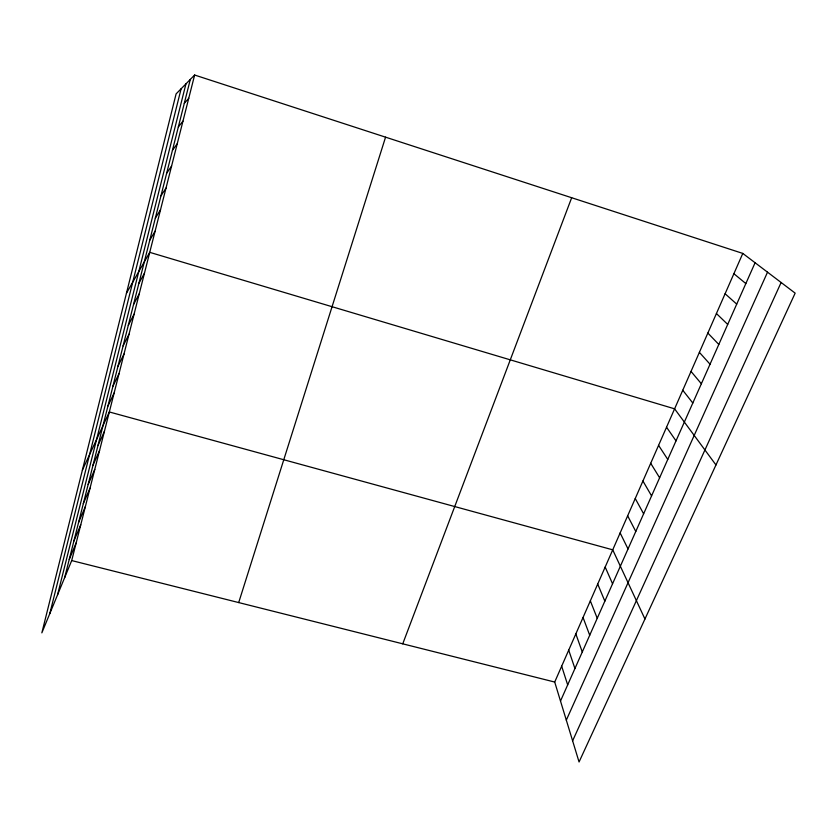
<?xml version="1.0" encoding="UTF-8"?>
<svg xmlns="http://www.w3.org/2000/svg" width="837" height="837" viewBox="0 0 837 837"><rect width="100%" height="100%" fill="white"/><g stroke="black" fill="none" stroke-linecap="round" stroke-linejoin="round"><path stroke-width="1.26" d="M49.791 613.626L181.116 88.785M57.533 594.877L185.94 83.878M64.648 577.656L190.323 79.41M194.634 75.027L176.105 93.88L41.85 632.866L71.7 560.57L194.634 75.027L742.796 253.423L795.15 293.138L579.058 761.973L554.711 682.05L742.796 253.423M238.702 602.567L385.564 137.163M402.743 643.831L571.671 197.731M69.23 559.493L76.198 542.794M73.865 541.11L80.76 524.799M78.563 522.476L85.374 506.573M83.323 503.612L90.04 488.128M88.147 484.508L94.769 469.452M560.497 701.05L755.089 262.745M93.022 465.142L99.561 450.536M566.314 720.134L767.519 272.182M97.971 445.535L104.416 431.369M572.613 740.818L781.12 282.498M82.382 470.153L109.323 411.961L612.726 549.825L644.95 619.024M107.921 406.112L114.156 392.888M112.911 386.317L119.042 373.574M117.965 366.261L124.002 354.009M123.091 345.943L129.013 334.204M128.291 325.352L134.098 314.137M133.554 304.49L139.245 293.808M138.879 283.345L144.456 273.207M126.46 293.191L149.739 252.345L674.601 408.833L715.959 464.953M149.771 240.188L155.096 231.211M155.326 218.164L160.516 209.784M160.955 195.837L166.008 188.084M166.668 173.196L171.585 166.082M172.453 150.252L177.224 143.776M178.323 126.973L182.947 121.177M184.286 103.359L188.754 98.264M71.7 560.57L554.711 682.05M733.892 273.709L745.84 283.576M725.104 293.745L736.717 304.124M716.42 313.53L727.709 324.421M707.851 333.063L718.816 344.446M699.387 352.356L710.038 364.221M691.017 371.419L701.364 383.754M682.762 390.241L692.806 403.026M666.545 427.205L676.003 440.869M658.573 445.347L667.769 459.44M650.705 463.279L659.619 477.781M642.931 481.003L651.573 495.902M635.252 498.517L643.632 513.803M627.656 515.822L635.785 531.485M620.144 532.928L628.022 548.957M605.172 567.047L612.558 583.787M597.712 584.059L604.848 601.154M590.336 600.861L597.241 618.302M583.044 617.486L589.719 635.252M575.835 633.902L582.28 651.992M568.71 650.14L574.935 668.543M561.669 666.189L567.674 684.896"/></g></svg>
